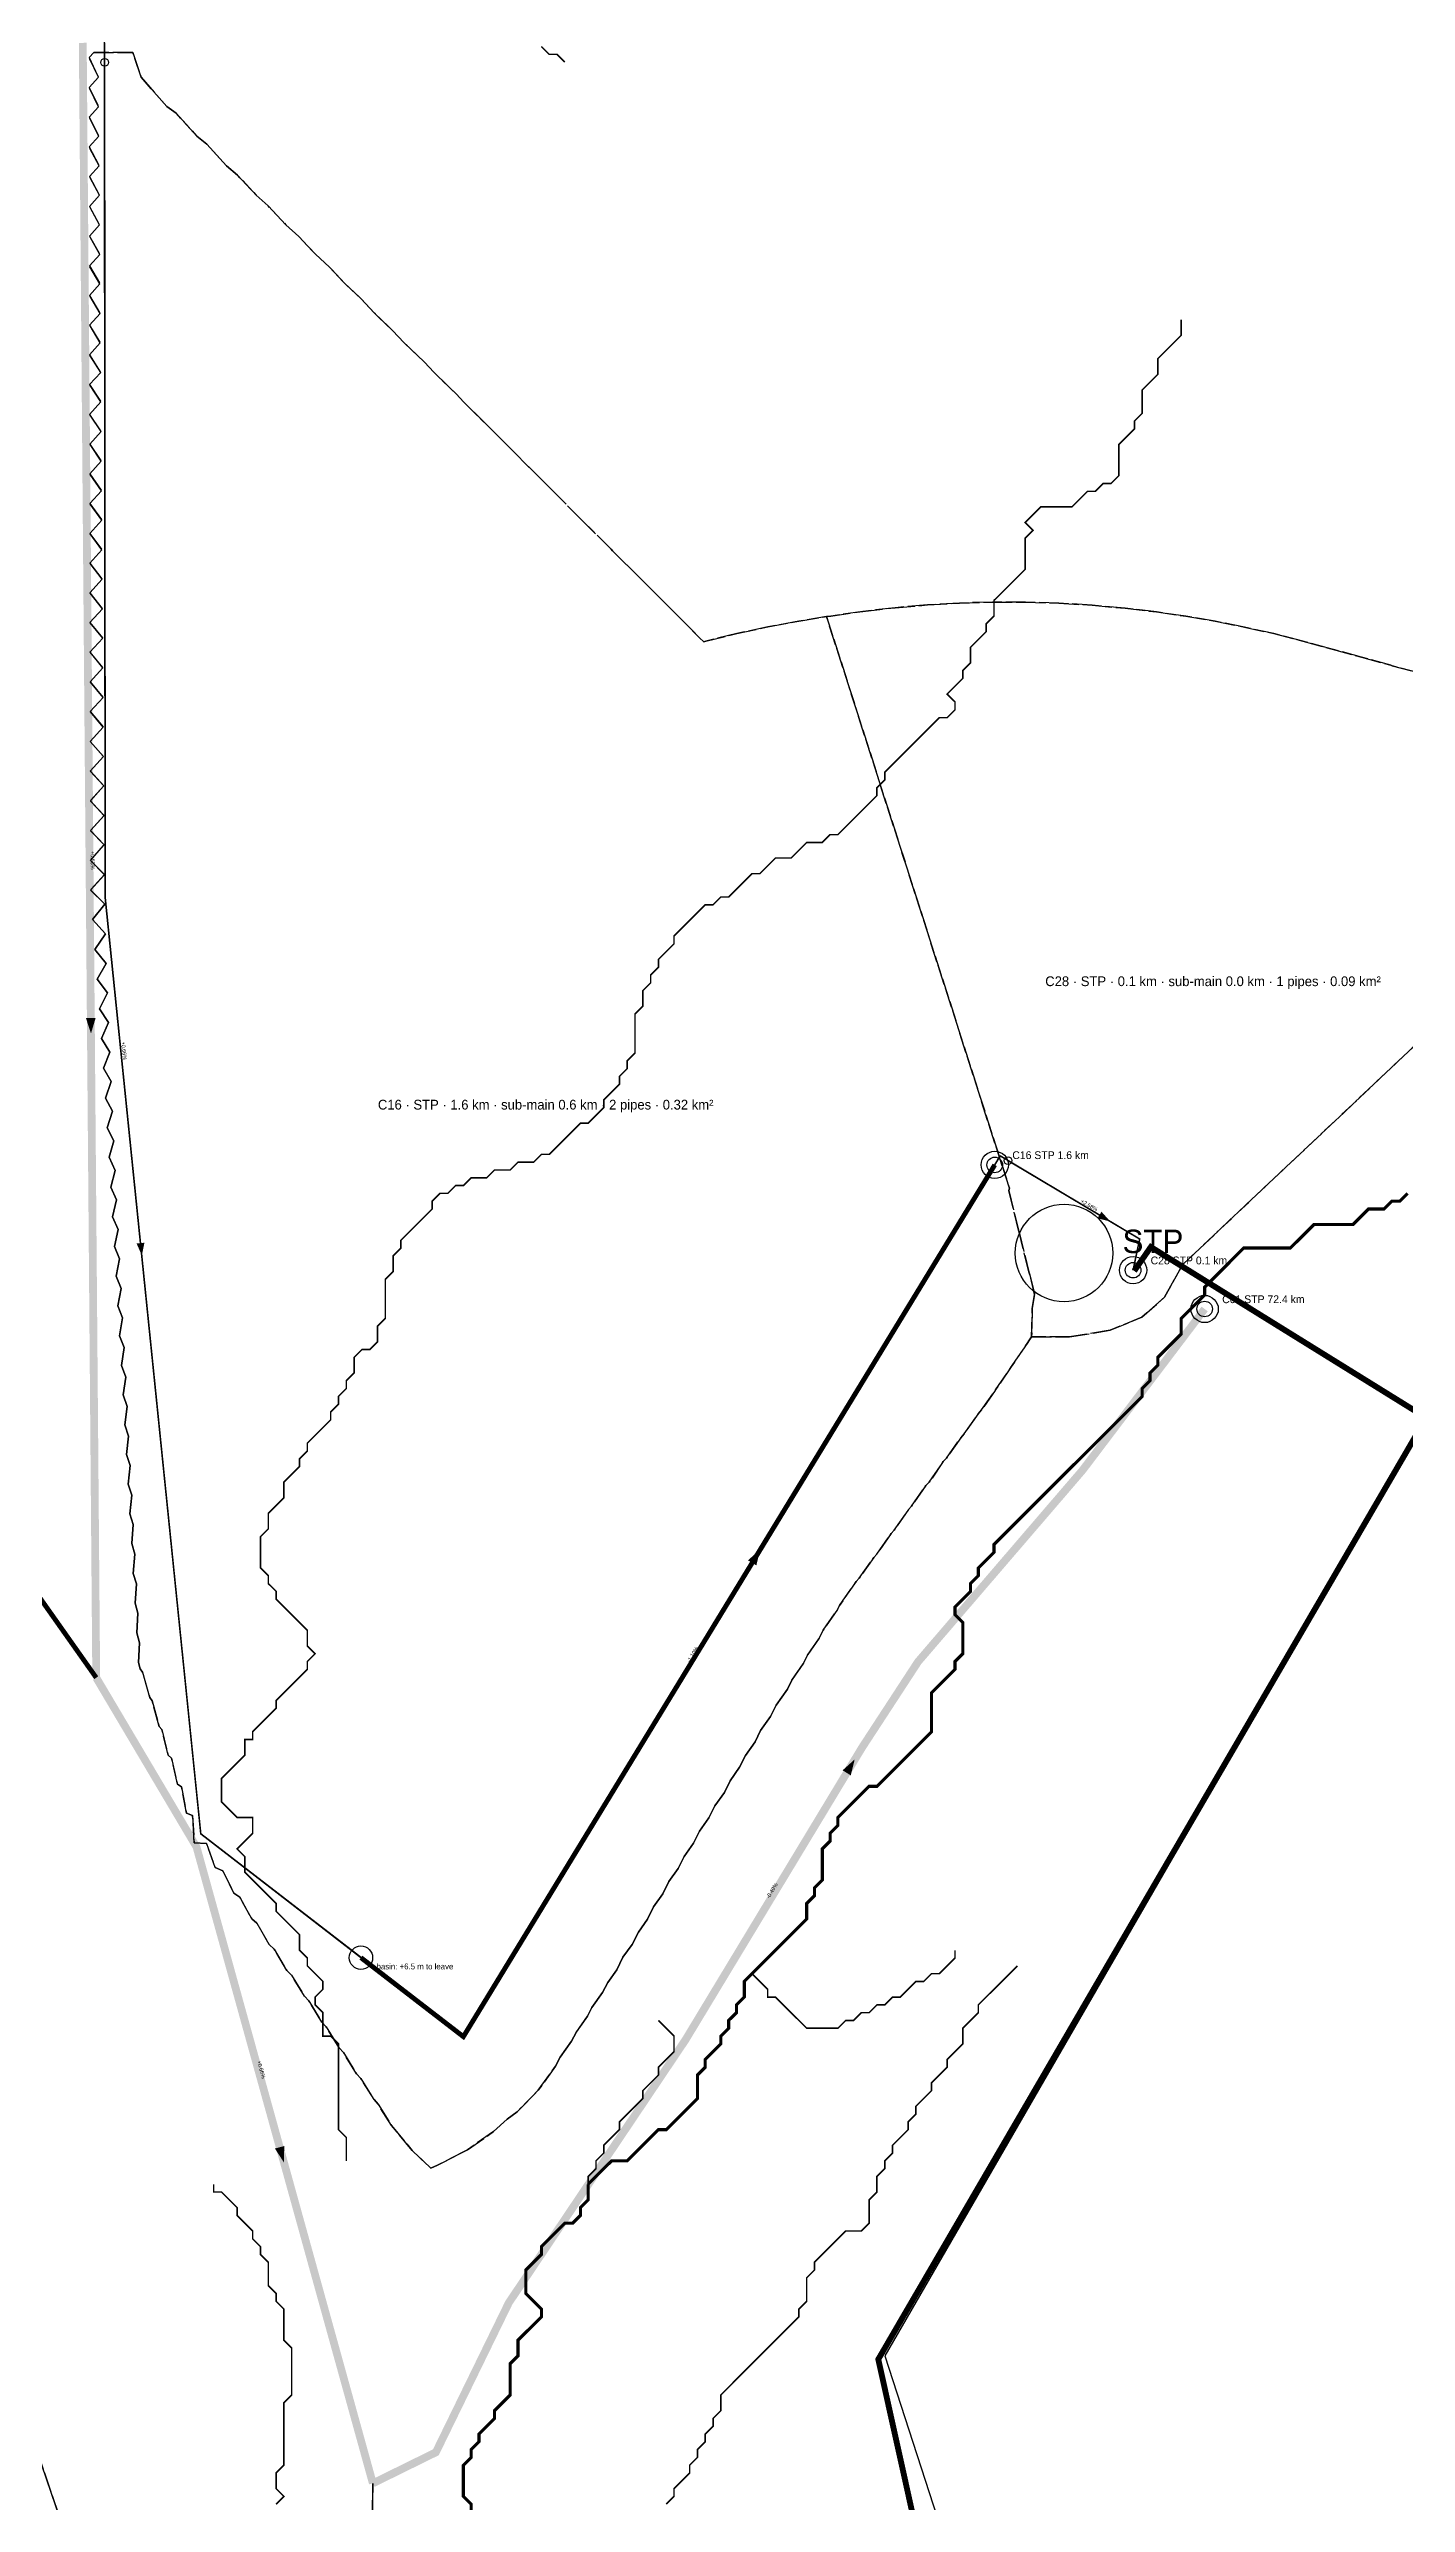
# Model space of a CAD drawing. Header units: metres. Extents: x 442821 to 452274, y 2561971 to 2571293.
# Drawn here: x 443867 to 444562, y 2562711 to 2563970 of the extents above; entities that cross this region are included whole.
import ezdxf
from ezdxf.enums import TextEntityAlignment as Align

# ---------------------------------------------------------------- set-up
doc = ezdxf.new("R2010")
doc.units = ezdxf.units.M
doc.header["$LTSCALE"] = 8
doc.linetypes.add('DASHDOT', pattern=[3.556, 2.54, -0.508, 0, -0.508])
doc.linetypes.add('DASHED', pattern=[1.524, 1.27, -0.254])
for name, color, linetype in [('A_ARROWS', 7, 'Continuous'), ('A_BASINS', 1, 'Continuous'), ('A_BRANCH', 7, 'Continuous'), ('A_BUILT_2006', 252, 'Continuous'), ('A_CATCH_LABEL', 7, 'Continuous'), ('A_CATCHMENTS', 7, 'Continuous'), ('A_ENVELOPE', 3, 'Continuous'), ('A_GRADIENT', 8, 'Continuous'), ('A_HEAD_GAP', 8, 'Continuous'), ('A_HEADS', 8, 'Continuous'), ('A_LATERAL', 7, 'Continuous'), ('A_MAIN_PIPE', 5, 'Continuous'), ('A_OUTLET_LABEL', 7, 'Continuous'), ('A_OUTLETS', 7, 'Continuous'), ('A_STP', 6, 'Continuous'), ('A_STREAMS', 5, 'Continuous'), ('A_SUBMAIN', 7, 'Continuous')]:
    doc.layers.add(name, color=color, linetype=linetype)

msp = doc.modelspace()

# ---------------------------------------------------------------- linework, layer by layer
at = {"layer": 'A_ARROWS', "color": 1}
for points in [[(443888.2, 2563465.1), (443885.6, 2563473.1), (443890.6, 2563473.1)], [(444279.7, 2563092.8), (444277.7, 2563084.6), (444273.5, 2563087.2)], [(443987.1, 2562886.1), (443982.5, 2562893.2), (443987.3, 2562894.5)]]:
    msp.add_solid(points, dxfattribs=at)
at = {"layer": 'A_ARROWS', "color": 3}
msp.add_solid([(444410.7, 2563368.7), (444404.2, 2563370.3), (444406.2, 2563373.7)], dxfattribs=at)
at = {"layer": 'A_ARROWS', "color": 2}
for points in [[(443914.3, 2563351.2), (443911.6, 2563357.4), (443915.6, 2563357.8)], [(444231.3, 2563200.5), (444229.3, 2563192.3), (444225, 2563194.9)]]:
    msp.add_solid(points, dxfattribs=at)
at = {"layer": 'A_BASINS', "color": 1}
msp.add_circle((444026.6, 2562991.1), 6, dxfattribs=at)
at = {"layer": 'A_BRANCH', "color": 2, "const_width": 0.8}
msp.add_lwpolyline([(443895.2, 2563963.2), (443895.5, 2563534.9), (443944.5, 2563054.6), (444026.6, 2562991.1)], dxfattribs=at)
at = {"layer": 'A_BRANCH', "color": 3, "const_width": 0.8}
msp.add_lwpolyline([(444358.3, 2563399.9), (444425.8, 2563359.7), (444422.4, 2563343.7)], dxfattribs=at)
at = {"layer": 'A_BUILT_2006', "color": 252}
for points in [[(444422.4, 2563343.7), (444425.8, 2563359.7), (444354.3, 2563402.3), (444079.1, 2562950.6), (443944.5, 2563054.6), (443895.5, 2563534.9), (443894.2, 2564981.6), (443353.4, 2565026.3), (443356.8, 2565236.3), (445139.7, 2565926.1), (445353.1, 2566067)], [(444423.4, 2563343.2), (444431.5, 2563355.3), (444572.9, 2563267.8), (444295.2, 2562786.9), (444363.1, 2562577.1), (444377.7, 2562576.5), (444569.2, 2562604), (444800.1, 2562694.3), (445148.7, 2563361.2), (445469.4, 2563197.5), (445714.6, 2563159.3), (445807.5, 2563389.7), (445994.1, 2563715), (446180.6, 2564037.7), (446320.8, 2564284.9), (446551.4, 2564695.1), (447061.6, 2565726.9)]]:
    msp.add_lwpolyline(points, dxfattribs=at)
at = {"layer": 'A_CATCHMENTS', "color": 1, "linetype": 'DASHED'}
for points in [[(443922.9, 2562555.5), (443114.8, 2564922.9)], [(444569.5, 2563649.9), (444555.3, 2563653.7), (444554.5, 2563654), (444539.5, 2563658.1), (444539.5, 2563658.1), (444524.5, 2563662.2), (444523.7, 2563662.4), (444509.5, 2563666.4), (444494.5, 2563670.2), (444479.5, 2563673.5), (444464.5, 2563676.5), (444449.5, 2563679.1), (444434.5, 2563681.3), (444418.4, 2563683.2), (444401.4, 2563684.8), (444384.4, 2563685.8), (444367.3, 2563686.3), (444350.3, 2563686.4), (444333.5, 2563685.9), (444317, 2563684.9), (444300.4, 2563683.5), (444283.9, 2563681.6), (444267.4, 2563679.2), (444265.3, 2563678.9), (444251.1, 2563676.6), (444235.2, 2563673.6), (444219.3, 2563670.2), (444203.4, 2563666.3), (444202.3, 2563666), (444200.2, 2563668.1), (444187.4, 2563681), (444185.1, 2563683.2), (444171.5, 2563696.9), (444170, 2563698.3), (444155.6, 2563712.7), (444154.9, 2563713.5), (444139.7, 2563728.6), (444139.7, 2563728.6), (444124.6, 2563743.7), (444123.8, 2563744.6), (444109.4, 2563758.9), (444107.9, 2563760.5), (444094.3, 2563774), (444091.8, 2563776.6), (444079.1, 2563789.1), (444075.5, 2563793), (444063.9, 2563804.3), (444059.2, 2563809.4), (444048.8, 2563819.4), (444042.8, 2563825.7), (444033.6, 2563834.5), (444026.5, 2563842.1), (444018.4, 2563849.7), (444010.5, 2563858.1), (444003.3, 2563864.8), (443994.8, 2563873.8), (443988.1, 2563879.9), (443979, 2563889.6), (443972.9, 2563895.1), (443963.3, 2563905.4), (443957.7, 2563910.2), (443947.6, 2563921.2), (443942.5, 2563925.3), (443931.9, 2563937.1), (443927.1, 2563940.5), (443913.9, 2563955.6), (443909.6, 2563968.2), (443889.6, 2563968.2), (443887.3, 2563965.6), (443892, 2563955.6), (443887.3, 2563950.3), (443892.1, 2563940.4), (443887.3, 2563935.1), (443892.2, 2563925.3), (443887.3, 2563919.8), (443892.4, 2563910.1), (443887.4, 2563904.6), (443892.5, 2563895), (443887.4, 2563889.3), (443892.6, 2563879.8), (443887.4, 2563874.1), (443892.7, 2563864.7), (443887.4, 2563858.8), (443892.8, 2563849.6), (443887.5, 2563843.6), (443892.9, 2563834.4), (443887.5, 2563828.4), (443893, 2563819.3), (443887.5, 2563813.1), (443893.2, 2563804.1), (443887.5, 2563797.9), (443893.3, 2563789), (443887.5, 2563782.6), (443893.4, 2563773.8), (443887.6, 2563767.4), (443893.5, 2563758.7), (443887.6, 2563752.1), (443893.6, 2563743.5), (443887.6, 2563736.9), (443893.7, 2563728.4), (443887.6, 2563721.6), (443893.8, 2563713.2), (443887.7, 2563706.4), (443894, 2563698.1), (443887.7, 2563691.1), (443894.1, 2563682.9), (443887.7, 2563675.9), (443894.2, 2563667.8), (443887.7, 2563660.7), (443894.3, 2563652.6), (443887.8, 2563645.4), (443894.4, 2563637.5), (443887.8, 2563630.2), (443894.5, 2563622.3), (443887.8, 2563614.9), (443894.6, 2563607.2), (443887.8, 2563599.7), (443894.8, 2563592.1), (443887.9, 2563584.4), (443894.9, 2563576.9), (443887.9, 2563569.2), (443895, 2563561.8), (443887.9, 2563553.9), (443895.1, 2563546.6), (443887.9, 2563538.7), (443895.3, 2563531.4), (443889, 2563523.5), (443895.6, 2563516.2), (443890.2, 2563508.2), (443896, 2563501), (443891.4, 2563493), (443896.6, 2563485.9), (443892.5, 2563477.7), (443897.2, 2563470.7), (443893.6, 2563462.5), (443897.8, 2563455.6), (443894.6, 2563447.3), (443898.5, 2563440.4), (443895.6, 2563432), (443899.2, 2563425.2), (443896.5, 2563416.8), (443899.9, 2563410.1), (443897.5, 2563401.6), (443900.6, 2563394.9), (443898.4, 2563386.3), (443901.3, 2563379.8), (443899.3, 2563371.1), (443902.1, 2563364.6), (443900.2, 2563355.8), (443902.9, 2563349.5), (443901.1, 2563340.6), (443903.6, 2563334.3), (443902, 2563325.4), (443904.4, 2563319.2), (443902.9, 2563310.1), (443905.2, 2563304.1), (443903.8, 2563294.9), (443906, 2563288.9), (443904.7, 2563279.7), (443906.8, 2563273.8), (443905.6, 2563264.4), (443907.5, 2563258.6), (443906.5, 2563249.2), (443908.3, 2563243.5), (443907.3, 2563233.9), (443909.1, 2563228.3), (443908.2, 2563218.7), (443909.9, 2563213.2), (443909.1, 2563203.5), (443910.7, 2563198), (443909.9, 2563188.2), (443911.5, 2563182.9), (443910.8, 2563173), (443912.3, 2563167.8), (443911.7, 2563157.7), (443913.1, 2563152.6), (443912.5, 2563142.5), (443913.5, 2563139.2), (443914.7, 2563137.5), (443918.3, 2563124.5), (443919.6, 2563122.8), (443923.1, 2563109.7), (443924.5, 2563108.1), (443927.8, 2563094.9), (443929.5, 2563093.4), (443932.5, 2563080.1), (443934.6, 2563078.7), (443937.1, 2563065.2), (443940.3, 2563064), (443941.1, 2563050), (443947.5, 2563049.7), (443951.8, 2563037.3), (443955.8, 2563035.7), (443961.4, 2563024.2), (443964.5, 2563022.2), (443970.6, 2563011), (443973.3, 2563008.8), (443979.6, 2562997.8), (443982.1, 2562995.5), (443988.6, 2562984.5), (443991, 2562982.2), (443997.6, 2562971.3), (443999.9, 2562968.9), (444006.5, 2562958), (444008.7, 2562955.6), (444015.5, 2562944.8), (444017.6, 2562942.4), (444024.4, 2562931.5), (444026.5, 2562929.1), (444033.3, 2562918.3), (444035.4, 2562915.9), (444042.3, 2562905), (444052.9, 2562892.2), (444062.4, 2562883.2), (444065.9, 2562884.6), (444081.2, 2562892.6), (444094.6, 2562901.9), (444101.6, 2562908.3), (444106.7, 2562912.1), (444117.5, 2562923.1), (444126.4, 2562935.5), (444128.7, 2562940.1), (444134.6, 2562948.3), (444136.9, 2562952.8), (444142.8, 2562961.1), (444145, 2562965.6), (444150.5, 2562973.3), (444153.1, 2562978.4), (444157.7, 2562984.9), (444160.9, 2562991.3), (444165.6, 2562997.9), (444168.8, 2563004.2), (444173.5, 2563010.9), (444176.6, 2563017.2), (444181.3, 2563023.8), (444184.5, 2563030.1), (444189.2, 2563036.8), (444192.3, 2563043), (444197.1, 2563049.8), (444200.1, 2563056), (444205, 2563062.8), (444208, 2563068.9), (444212.9, 2563075.8), (444215.8, 2563081.8), (444220.7, 2563088.8), (444223.7, 2563094.8), (444228.6, 2563101.8), (444231.5, 2563107.7), (444236.5, 2563114.8), (444239.4, 2563120.6), (444245.2, 2563128.9), (444247.4, 2563133.5), (444253.4, 2563142.1), (444255.5, 2563146.3), (444261.5, 2563154.9), (444263.5, 2563159.1), (444270.9, 2563169.6), (444271.9, 2563171.7), (444280.5, 2563184.1), (444282, 2563185.7), (444289.5, 2563196.4), (444291, 2563198), (444298.4, 2563208.7), (444299.9, 2563210.3), (444307.3, 2563220.9), (444308.9, 2563222.7), (444316.2, 2563233.2), (444317.9, 2563235), (444325.1, 2563245.5), (444326.8, 2563247.3), (444334.1, 2563257.8), (444335.8, 2563259.7), (444343, 2563270.1), (444344.7, 2563272), (444351.7, 2563282), (444351.9, 2563282.4), (444360, 2563294.1), (444360.4, 2563294.9), (444368.5, 2563306.6), (444368.9, 2563307.4), (444370.4, 2563309.5), (444389.9, 2563309.5), (444410.6, 2563312.9), (444426.9, 2563319.6), (444438.6, 2563329.8), (444447.7, 2563346.4), (444714.1, 2563598.1)]]:
    msp.add_lwpolyline(points, dxfattribs=at)
at = {"layer": 'A_CATCHMENTS', "color": 2, "linetype": 'DASHED'}
msp.add_lwpolyline([(443941.1, 2563050), (443940.3, 2563064), (443937.1, 2563065.2), (443934.6, 2563078.7), (443932.5, 2563080.1), (443929.5, 2563093.4), (443927.8, 2563094.9), (443924.5, 2563108.1), (443923.1, 2563109.7), (443919.6, 2563122.8), (443918.3, 2563124.5), (443914.7, 2563137.5), (443913.5, 2563139.2), (443912.5, 2563142.5), (443913.1, 2563152.6), (443911.7, 2563157.7), (443912.3, 2563167.8), (443910.8, 2563173), (443911.5, 2563182.9), (443909.9, 2563188.2), (443910.7, 2563198), (443909.1, 2563203.5), (443909.9, 2563213.2), (443908.2, 2563218.7), (443909.1, 2563228.3), (443907.3, 2563233.9), (443908.3, 2563243.5), (443906.5, 2563249.2), (443907.5, 2563258.6), (443905.6, 2563264.4), (443906.8, 2563273.8), (443904.7, 2563279.7), (443906, 2563288.9), (443903.8, 2563294.9), (443905.2, 2563304.1), (443902.9, 2563310.1), (443904.4, 2563319.2), (443902, 2563325.4), (443903.6, 2563334.3), (443901.1, 2563340.6), (443902.9, 2563349.5), (443900.2, 2563355.8), (443902.1, 2563364.6), (443899.3, 2563371.1), (443901.3, 2563379.8), (443898.4, 2563386.3), (443900.6, 2563394.9), (443897.5, 2563401.6), (443899.9, 2563410.1), (443896.5, 2563416.8), (443899.2, 2563425.2), (443895.6, 2563432), (443898.5, 2563440.4), (443894.6, 2563447.3), (443897.8, 2563455.6), (443893.6, 2563462.5), (443897.2, 2563470.7), (443892.5, 2563477.7), (443896.6, 2563485.9), (443891.4, 2563493), (443896, 2563501), (443890.2, 2563508.2), (443895.6, 2563516.2), (443889, 2563523.5), (443895.3, 2563531.4), (443887.9, 2563538.7), (443895.1, 2563546.6), (443887.9, 2563553.9), (443895, 2563561.8), (443887.9, 2563569.2), (443894.9, 2563576.9), (443887.9, 2563584.4), (443894.8, 2563592.1), (443887.8, 2563599.7), (443894.6, 2563607.2), (443887.8, 2563614.9), (443894.5, 2563622.3), (443887.8, 2563630.2), (443894.4, 2563637.5), (443887.8, 2563645.4), (443894.3, 2563652.6), (443887.7, 2563660.7), (443894.2, 2563667.8), (443887.7, 2563675.9), (443894.1, 2563682.9), (443887.7, 2563691.1), (443894, 2563698.1), (443887.7, 2563706.4), (443893.8, 2563713.2), (443887.6, 2563721.6), (443893.7, 2563728.4), (443887.6, 2563736.9), (443893.6, 2563743.5), (443887.6, 2563752.1), (443893.5, 2563758.7), (443887.6, 2563767.4), (443893.4, 2563773.8), (443887.5, 2563782.6), (443893.3, 2563789), (443887.5, 2563797.9), (443893.2, 2563804.1), (443887.5, 2563813.1), (443893, 2563819.3), (443887.5, 2563828.4), (443892.9, 2563834.4), (443887.5, 2563843.6), (443892.8, 2563849.6), (443887.4, 2563858.8), (443892.7, 2563864.7), (443887.4, 2563874.1), (443892.6, 2563879.8), (443887.4, 2563889.3), (443892.5, 2563895), (443887.4, 2563904.6), (443892.4, 2563910.1), (443887.3, 2563919.8), (443892.2, 2563925.3), (443887.3, 2563935.1), (443892.1, 2563940.4), (443887.3, 2563950.3), (443892, 2563955.6), (443887.3, 2563965.6), (443889.6, 2563968.2), (443909.6, 2563968.2), (443913.9, 2563955.6), (443927.1, 2563940.5), (443931.9, 2563937.1), (443942.5, 2563925.3), (443947.6, 2563921.2), (443957.7, 2563910.2), (443963.3, 2563905.4), (443972.9, 2563895.1), (443979, 2563889.6), (443988.1, 2563879.9), (443994.8, 2563873.8), (444003.3, 2563864.8), (444010.5, 2563858.1), (444018.4, 2563849.7), (444026.5, 2563842.1), (444033.6, 2563834.5), (444042.8, 2563825.7), (444048.8, 2563819.4), (444059.2, 2563809.4), (444063.9, 2563804.3), (444075.5, 2563793), (444079.1, 2563789.1), (444091.8, 2563776.6), (444094.3, 2563774), (444107.9, 2563760.5), (444109.4, 2563758.9), (444123.8, 2563744.6), (444124.6, 2563743.7), (444139.7, 2563728.6), (444139.7, 2563728.6), (444154.9, 2563713.5), (444155.6, 2563712.7), (444170, 2563698.3), (444171.5, 2563696.9), (444185.1, 2563683.2), (444187.4, 2563681), (444200.2, 2563668.1), (444202.3, 2563666), (444203.4, 2563666.3), (444219.3, 2563670.2), (444235.2, 2563673.6), (444251.1, 2563676.6), (444265.3, 2563678.9), (444359, 2563385.7), (444358.7, 2563384.5), (444363.8, 2563363.6), (444364.1, 2563363.2), (444368.9, 2563342.8), (444369.5, 2563341.4), (444371.9, 2563331.2), (444370.7, 2563324), (444370.4, 2563309.5), (444368.9, 2563307.4), (444368.5, 2563306.6), (444360.4, 2563294.9), (444360, 2563294.1), (444351.9, 2563282.4), (444351.7, 2563282), (444344.7, 2563272), (444343, 2563270.1), (444335.8, 2563259.7), (444334.1, 2563257.8), (444326.8, 2563247.3), (444325.1, 2563245.5), (444317.9, 2563235), (444316.2, 2563233.2), (444308.9, 2563222.7), (444307.3, 2563220.9), (444299.9, 2563210.3), (444298.4, 2563208.7), (444291, 2563198), (444289.5, 2563196.4), (444282, 2563185.7), (444280.5, 2563184.1), (444271.9, 2563171.7), (444270.9, 2563169.6), (444263.5, 2563159.1), (444261.5, 2563154.9), (444255.5, 2563146.3), (444253.4, 2563142.1), (444247.4, 2563133.5), (444245.2, 2563128.9), (444239.4, 2563120.6), (444236.5, 2563114.8), (444231.5, 2563107.7), (444228.6, 2563101.8), (444223.7, 2563094.8), (444220.7, 2563088.8), (444215.8, 2563081.8), (444212.9, 2563075.8), (444208, 2563068.9), (444205, 2563062.8), (444200.1, 2563056), (444197.1, 2563049.8), (444192.3, 2563043), (444189.2, 2563036.8), (444184.5, 2563030.1), (444181.3, 2563023.8), (444176.6, 2563017.2), (444173.5, 2563010.9), (444168.8, 2563004.2), (444165.6, 2562997.9), (444160.9, 2562991.3), (444157.7, 2562984.9), (444153.1, 2562978.4), (444150.5, 2562973.3), (444145, 2562965.6), (444142.8, 2562961.1), (444136.9, 2562952.8), (444134.6, 2562948.3), (444128.7, 2562940.1), (444126.4, 2562935.5), (444117.5, 2562923.1), (444106.7, 2562912.1), (444101.6, 2562908.3), (444094.6, 2562901.9), (444081.2, 2562892.6), (444065.9, 2562884.6), (444062.4, 2562883.2), (444052.9, 2562892.2), (444042.3, 2562905), (444035.4, 2562915.9), (444033.3, 2562918.3), (444026.5, 2562929.1), (444024.4, 2562931.5), (444017.6, 2562942.4), (444015.5, 2562944.8), (444008.7, 2562955.6), (444006.5, 2562958), (443999.9, 2562968.9), (443997.6, 2562971.3), (443991, 2562982.2), (443988.6, 2562984.5), (443982.1, 2562995.5), (443979.6, 2562997.8), (443973.3, 2563008.8), (443970.6, 2563011), (443964.5, 2563022.2), (443961.4, 2563024.2), (443955.8, 2563035.7), (443951.8, 2563037.3), (443947.5, 2563049.7), (443941.1, 2563050)], close=True, dxfattribs=at)
at = {"layer": 'A_CATCHMENTS', "color": 3, "linetype": 'DASHED'}
msp.add_lwpolyline([(444714.1, 2563598.1), (444447.7, 2563346.4), (444438.6, 2563329.8), (444426.9, 2563319.6), (444410.6, 2563312.9), (444389.9, 2563309.5), (444370.4, 2563309.5), (444370.7, 2563324), (444371.9, 2563331.2), (444369.5, 2563341.4), (444368.9, 2563342.8), (444368.9, 2563342.8), (444364.1, 2563363.2), (444363.8, 2563363.6), (444358.7, 2563384.5), (444359, 2563385.7), (444265.3, 2563678.9), (444267.4, 2563679.2), (444283.9, 2563681.6), (444300.4, 2563683.5), (444317, 2563684.9), (444333.5, 2563685.9), (444350.3, 2563686.4), (444367.3, 2563686.3), (444384.4, 2563685.8), (444401.4, 2563684.8), (444418.4, 2563683.2), (444434.5, 2563681.3), (444449.5, 2563679.1), (444464.5, 2563676.5), (444479.5, 2563673.5), (444494.5, 2563670.2), (444509.5, 2563666.4), (444523.7, 2563662.4), (444524.5, 2563662.2), (444539.5, 2563658.1), (444539.5, 2563658.1), (444554.5, 2563654), (444555.3, 2563653.7), (444569.5, 2563649.9)], dxfattribs=at)
at = {"layer": 'A_ENVELOPE', "color": 3}
msp.add_lwpolyline([(446145.9, 2563995.1), (446098.8, 2563913.7), (445991.2, 2563728), (445981.3, 2563710.9), (445936.8, 2563631.1), (445875.2, 2563520.9), (445841.6, 2563460.7), (445796.7, 2563382.9), (445742.6, 2563253.5), (445736.7, 2563232.2), (445717.1, 2563162.4), (445244.5, 2563377.9), (444873.7, 2562270.3), (443922.9, 2562555.5), (443114.8, 2564922.9)], dxfattribs=at)
at = {"layer": 'A_HEAD_GAP', "color": 8, "linetype": 'DASHED'}
for points in [[(443895.1, 2563973.2), (443895.2, 2563963.2)], [(444351.5, 2563397.7), (444354.3, 2563402.3), (444358.3, 2563399.9)]]:
    msp.add_lwpolyline(points, dxfattribs=at)
at = {"layer": 'A_HEADS', "color": 2}
msp.add_circle((443895.2, 2563963.2), 2, dxfattribs=at)
at = {"layer": 'A_HEADS', "color": 3}
msp.add_circle((444358.3, 2563399.9), 2, dxfattribs=at)
at = {"layer": 'A_LATERAL', "color": 1, "linetype": 'DASHDOT', "const_width": 0.8}
msp.add_lwpolyline([(444237, 2562509.3), (444197.5, 2562526.4), (444053.9, 2562626.9), (444031.9, 2562665.6), (444032.7, 2562721.5)], dxfattribs=at)
at = {"layer": 'A_MAIN_PIPE', "color": 5, "const_width": 3}
msp.add_lwpolyline([(446145.9, 2563995.1), (445981.3, 2563710.9), (445841.6, 2563460.7), (445796.7, 2563382.9), (445742.6, 2563253.5), (445717.1, 2563162.4), (445463.7, 2563198.7), (445149.7, 2563362.7), (444801.7, 2562690.4), (444568.5, 2562596.8), (444339.2, 2562571.3), (444291.8, 2562785.1), (444572.7, 2563268), (444431.5, 2563355.6), (444423, 2563343.3)], dxfattribs=at)
at = {"layer": 'A_OUTLETS', "color": 6}
for centre, radius in [((444351.5, 2563397.7), 7), ((444351.5, 2563397.7), 4), ((444422.4, 2563343.7), 7), ((444422.4, 2563343.7), 4), ((444459.1, 2563323.8), 7), ((444459.1, 2563323.8), 4)]:
    msp.add_circle(centre, radius, dxfattribs=at)
at = {"layer": 'A_STP', "color": 6}
msp.add_circle((444387, 2563352.5), 25, dxfattribs=at)
at = {"layer": 'A_STREAMS', "color": 5}
for points, const_width in [([(444131.1, 2563963.3), (444127.1, 2563967.3), (444123.1, 2563967.3), (444119.1, 2563971.3)], 0.8), ([(444447.1, 2563831.2), (444447.1, 2563827.2), (444447.1, 2563823.2), (444443.1, 2563819.2), (444439.1, 2563815.2), (444435.1, 2563811.2), (444435.1, 2563807.2), (444435.1, 2563803.2), (444431.1, 2563799.2), (444427.1, 2563795.2), (444427.1, 2563791.2), (444427.1, 2563787.2), (444427.1, 2563783.2), (444423.1, 2563779.2), (444423.1, 2563775.2), (444419.1, 2563771.2), (444415.1, 2563767.2), (444415.1, 2563763.2), (444415.1, 2563759.2), (444415.1, 2563755.2), (444415.1, 2563751.2), (444411.1, 2563747.2), (444407.1, 2563747.2), (444403.1, 2563743.2), (444399.1, 2563743.2), (444395.1, 2563739.2), (444391.1, 2563735.2), (444387.1, 2563735.2), (444383.1, 2563735.2), (444379.1, 2563735.2), (444375.1, 2563735.2), (444371.1, 2563731.2), (444367.1, 2563727.2), (444371.1, 2563723.2), (444367.1, 2563719.2), (444367.1, 2563715.2), (444367.1, 2563711.2), (444367.1, 2563707.2), (444367.1, 2563703.2), (444363.1, 2563699.2), (444359.1, 2563695.2), (444355.1, 2563691.2), (444351.1, 2563687.2), (444351.1, 2563683.2), (444351.1, 2563679.2), (444347.1, 2563675.2), (444347.1, 2563671.2), (444343.1, 2563667.2), (444339.1, 2563663.2), (444339.1, 2563659.2), (444339.1, 2563655.2), (444335.1, 2563651.2), (444335.1, 2563647.2), (444331.1, 2563643.2), (444327.1, 2563639.2), (444331.1, 2563635.2), (444331.1, 2563631.1), (444327.1, 2563627.1), (444323.1, 2563627.1), (444319.1, 2563623.1), (444315.1, 2563619.1), (444311.1, 2563615.1), (444307.1, 2563611.1), (444303.1, 2563607.1), (444299.1, 2563603.1), (444295.1, 2563599.1), (444295.1, 2563595.1), (444291.1, 2563591.1), (444291.1, 2563587.1), (444287.1, 2563583.1), (444283.1, 2563579.1), (444279.1, 2563575.1), (444275.1, 2563571.1), (444271.1, 2563567.1), (444267.1, 2563567.1), (444263.1, 2563563.1), (444259.1, 2563563.1), (444255.1, 2563563.1), (444251.1, 2563559.1), (444247.1, 2563555.1), (444243.1, 2563555.1), (444239.1, 2563555.1), (444235.1, 2563551.1), (444231.1, 2563547.1), (444227.1, 2563547.1), (444223.1, 2563543.1), (444219.1, 2563539.1), (444215.1, 2563535.1), (444211.1, 2563535.1), (444207.1, 2563531.1), (444203.1, 2563531.1), (444199.1, 2563527.1), (444195.1, 2563523.1), (444191.1, 2563519.1), (444187.1, 2563515.1), (444187.1, 2563511.1), (444183.1, 2563507.1), (444179.1, 2563503.1), (444179.1, 2563499.1), (444175.1, 2563495.1), (444175.1, 2563491.1), (444171.1, 2563487.1), (444171.1, 2563483.1), (444171.1, 2563479.1), (444167.1, 2563475.1), (444167.1, 2563471.1), (444167.1, 2563467.1), (444167.1, 2563463.1), (444167.1, 2563459.1), (444167.1, 2563455.1), (444163.1, 2563451.1), (444163.1, 2563447.1), (444159.1, 2563443.1), (444159.1, 2563439.1), (444155.1, 2563435.1), (444151.1, 2563431.1), (444151.1, 2563427.1), (444147.1, 2563423.1), (444143.1, 2563419.1), (444139.1, 2563419.1), (444135.1, 2563415.1), (444131.1, 2563411.1), (444127.1, 2563407.1), (444123.1, 2563403.1), (444119.1, 2563403.1), (444115.1, 2563399.1), (444111.1, 2563399.1), (444107.1, 2563399.1), (444103.1, 2563395.1), (444099.1, 2563395.1), (444095.1, 2563395.1), (444091.1, 2563391.1), (444087.1, 2563391.1), (444083.1, 2563391.1), (444079.1, 2563387.1), (444075.1, 2563387.1), (444071.1, 2563383.1), (444067.1, 2563383.1), (444063.1, 2563379.1), (444063.1, 2563375.1), (444059.1, 2563371.1), (444055.1, 2563367.1), (444051.1, 2563363.1), (444047.1, 2563359.1), (444047.1, 2563355.1), (444043.1, 2563351.1), (444043.1, 2563347), (444043.1, 2563343), (444039.1, 2563339), (444039.1, 2563335), (444039.1, 2563331), (444039.1, 2563327), (444039.1, 2563323), (444039.1, 2563319), (444035.1, 2563315), (444035.1, 2563311), (444035.1, 2563307), (444031.1, 2563303), (444027.1, 2563303), (444023.1, 2563299), (444023.1, 2563295), (444023.1, 2563291), (444019.1, 2563287), (444019.1, 2563283), (444015.1, 2563279), (444015.1, 2563275), (444011.1, 2563271), (444011.1, 2563267), (444007.1, 2563263), (444003.1, 2563259), (443999.1, 2563255), (443999.1, 2563251), (443995.1, 2563247), (443995.1, 2563243), (443991.1, 2563239), (443987.1, 2563235), (443987.1, 2563231), (443987.1, 2563227), (443983.1, 2563223), (443979.1, 2563219), (443979.1, 2563215), (443979.1, 2563211), (443975.1, 2563207), (443975.1, 2563203), (443975.1, 2563199), (443975.1, 2563195), (443975.1, 2563191), (443979.1, 2563187), (443979.1, 2563183), (443983.1, 2563179), (443983.1, 2563175), (443987.1, 2563171), (443991.1, 2563167), (443995.1, 2563163), (443999.1, 2563159), (443999.1, 2563155), (443999.1, 2563151), (444003.1, 2563147), (443999.1, 2563143), (443999.1, 2563139), (443995.1, 2563135), (443991.1, 2563131), (443987.1, 2563127), (443983.1, 2563123), (443983.1, 2563119), (443979.1, 2563115), (443975.1, 2563111), (443971.1, 2563107), (443971.1, 2563103), (443967.1, 2563103), (443967.1, 2563099), (443967.1, 2563095), (443963.1, 2563091), (443959.1, 2563087), (443955.1, 2563083), (443955.1, 2563079), (443955.1, 2563075), (443955.1, 2563071), (443959.1, 2563067), (443963.1, 2563063), (443967.1, 2563063), (443971.1, 2563063), (443971.1, 2563058.9), (443971.1, 2563054.9), (443967.1, 2563050.9), (443963.1, 2563046.9), (443967.1, 2563042.9), (443967.1, 2563038.9), (443967.1, 2563034.9), (443971.1, 2563030.9), (443975.1, 2563026.9), (443979.1, 2563022.9), (443983.1, 2563018.9), (443983.1, 2563014.9), (443987.1, 2563010.9), (443991.1, 2563006.9), (443995.1, 2563002.9), (443995.1, 2562998.9), (443995.1, 2562994.9), (443999.1, 2562990.9), (443999.1, 2562986.9), (444003.1, 2562982.9), (444007.1, 2562978.9), (444007.1, 2562974.9), (444003.1, 2562970.9), (444003.1, 2562966.9), (444007.1, 2562962.9), (444007.1, 2562958.9), (444007.1, 2562954.9), (444007.1, 2562950.9), (444011.1, 2562950.9), (444015.1, 2562946.9), (444015.1, 2562942.9), (444015.1, 2562938.9), (444015.1, 2562934.9), (444015.1, 2562930.9), (444015.1, 2562926.9), (444015.1, 2562922.9), (444015.1, 2562918.9), (444015.1, 2562914.9), (444015.1, 2562910.9), (444015.1, 2562906.9), (444015.1, 2562902.9), (444019.1, 2562898.9), (444019.1, 2562894.9), (444019.1, 2562890.9), (444019.1, 2562886.9)], 0.8), ([(444563.1, 2563383.1), (444559.1, 2563379.1), (444555.1, 2563379.1), (444551.1, 2563375.1), (444547.1, 2563375.1), (444543.1, 2563375.1), (444539.1, 2563371.1), (444535.1, 2563367.1), (444531.1, 2563367.1), (444527.1, 2563367.1), (444523.1, 2563367.1), (444519.1, 2563367.1), (444515.1, 2563367.1), (444511.1, 2563363.1), (444507.1, 2563359.1), (444503.1, 2563355.1), (444499.1, 2563355.1), (444495.1, 2563355.1), (444491.1, 2563355.1), (444487.1, 2563355.1), (444483.1, 2563355.1), (444479.1, 2563355.1), (444475.1, 2563351.1), (444471.1, 2563347), (444467.1, 2563343), (444463.1, 2563339), (444459.1, 2563335), (444459.1, 2563331), (444455.1, 2563327), (444451.1, 2563323), (444447.1, 2563319), (444447.1, 2563315), (444447.1, 2563311), (444443.1, 2563307), (444439.1, 2563303), (444435.1, 2563299), (444435.1, 2563295), (444431.1, 2563291), (444431.1, 2563287), (444427.1, 2563283), (444427.1, 2563279), (444423.1, 2563275), (444419.1, 2563271), (444415.1, 2563267), (444411.1, 2563263), (444407.1, 2563259), (444403.1, 2563255), (444399.1, 2563251), (444395.1, 2563247), (444391.1, 2563243), (444387.1, 2563239), (444383.1, 2563235), (444379.1, 2563231), (444375.1, 2563227), (444371.1, 2563223), (444367.1, 2563219), (444363.1, 2563215), (444359.1, 2563211), (444355.1, 2563207), (444351.1, 2563203), (444351.1, 2563199), (444347.1, 2563195), (444343.1, 2563191), (444343.1, 2563187), (444339.1, 2563183), (444339.1, 2563179), (444335.1, 2563175), (444331.1, 2563171), (444331.1, 2563167), (444335.1, 2563163), (444335.1, 2563159), (444335.1, 2563155), (444335.1, 2563151), (444335.1, 2563147), (444331.1, 2563143), (444331.1, 2563139), (444327.1, 2563135), (444323.1, 2563131), (444319.1, 2563127), (444319.1, 2563123), (444319.1, 2563119), (444319.1, 2563115), (444319.1, 2563111), (444319.1, 2563107), (444315.1, 2563103), (444311.1, 2563099), (444307.1, 2563095), (444303.1, 2563091), (444299.1, 2563087), (444295.1, 2563083), (444291.1, 2563079), (444287.1, 2563079), (444283.1, 2563075), (444279.1, 2563071), (444275.1, 2563067), (444271.1, 2563063), (444271.1, 2563058.9), (444267.1, 2563054.9), (444267.1, 2563050.9), (444263.1, 2563046.9), (444263.1, 2563042.9), (444263.1, 2563038.9), (444263.1, 2563034.9), (444263.1, 2563030.9), (444259.1, 2563026.9), (444259.1, 2563022.9), (444255.1, 2563018.9), (444255.1, 2563014.9), (444255.1, 2563010.9), (444251.1, 2563006.9), (444247.1, 2563002.9), (444243.1, 2562998.9), (444239.1, 2562994.9), (444235.1, 2562990.9), (444231.1, 2562986.9), (444227.1, 2562982.9)], 1.6), ([(444331.1, 2562994.9), (444331.1, 2562990.9), (444327.1, 2562986.9), (444323.1, 2562982.9), (444319.1, 2562982.9), (444315.1, 2562978.9), (444311.1, 2562978.9), (444307.1, 2562974.9), (444303.1, 2562970.9), (444299.1, 2562970.9), (444295.1, 2562966.9), (444291.1, 2562966.9), (444287.1, 2562962.9), (444283.1, 2562962.9), (444279.1, 2562958.9), (444275.1, 2562958.9), (444271.1, 2562954.9), (444267.1, 2562954.9), (444263.1, 2562954.9), (444259.1, 2562954.9), (444255.1, 2562954.9), (444251.1, 2562958.9), (444247.1, 2562962.9), (444243.1, 2562966.9), (444239.1, 2562970.9), (444235.1, 2562970.9), (444235.1, 2562974.9), (444231.1, 2562978.9), (444227.1, 2562982.9)], 0.8), ([(444227.1, 2562982.9), (444223.1, 2562978.9), (444223.1, 2562974.9), (444223.1, 2562970.9), (444219.1, 2562966.9), (444219.1, 2562962.9), (444215.1, 2562958.9), (444215.1, 2562954.9), (444211.1, 2562950.9), (444211.1, 2562946.9), (444207.1, 2562942.9), (444203.1, 2562938.9), (444203.1, 2562934.9), (444199.1, 2562930.9), (444199.1, 2562926.9), (444199.1, 2562922.9), (444199.1, 2562918.9), (444195.1, 2562914.9), (444191.1, 2562910.9), (444187.1, 2562906.9), (444183.1, 2562902.9), (444179.1, 2562902.9), (444175.1, 2562898.9), (444171.1, 2562894.9), (444167.1, 2562890.9), (444163.1, 2562886.9), (444159.1, 2562886.9), (444155.1, 2562886.9), (444151.1, 2562882.9), (444147.1, 2562878.9), (444143.1, 2562874.9)], 1.6), ([(444363.1, 2562986.9), (444359.1, 2562982.9), (444355.1, 2562978.9), (444351.1, 2562974.9), (444347.1, 2562970.9), (444343.1, 2562966.9), (444343.1, 2562962.9), (444339.1, 2562958.9), (444335.1, 2562954.9), (444335.1, 2562950.9), (444335.1, 2562946.9), (444331.1, 2562942.9), (444327.1, 2562938.9), (444327.1, 2562934.9), (444323.1, 2562930.9), (444319.1, 2562926.9), (444319.1, 2562922.9), (444315.1, 2562918.9), (444311.1, 2562914.9), (444311.1, 2562910.9), (444307.1, 2562906.9), (444307.1, 2562902.9), (444303.1, 2562898.9), (444299.1, 2562894.9), (444299.1, 2562890.9), (444295.1, 2562886.9), (444295.1, 2562882.9), (444291.1, 2562878.9), (444291.1, 2562874.9), (444291.1, 2562870.9), (444287.1, 2562866.9), (444287.1, 2562862.9), (444287.1, 2562858.9), (444287.1, 2562854.9), (444283.1, 2562850.9), (444279.1, 2562850.9), (444275.1, 2562850.9), (444271.1, 2562846.9), (444267.1, 2562842.9), (444263.1, 2562838.9), (444259.1, 2562834.9), (444259.1, 2562830.9), (444255.1, 2562826.9), (444255.1, 2562822.9), (444255.1, 2562818.9), (444255.1, 2562814.9), (444251.1, 2562810.9), (444251.1, 2562806.9), (444247.1, 2562802.9), (444243.1, 2562798.9), (444239.1, 2562794.9), (444235.1, 2562790.9), (444231.1, 2562786.9), (444227.1, 2562782.9), (444223.1, 2562778.9), (444219.1, 2562774.9), (444215.1, 2562770.8), (444211.1, 2562766.8), (444211.1, 2562762.8), (444211.1, 2562758.8), (444207.1, 2562754.8), (444207.1, 2562750.8), (444203.1, 2562746.8), (444203.1, 2562742.8), (444199.1, 2562738.8), (444199.1, 2562734.8), (444195.1, 2562730.8), (444195.1, 2562726.8), (444191.1, 2562722.8), (444187.1, 2562718.8), (444187.1, 2562714.8), (444183.1, 2562710.8)], 0.8), ([(444179.1, 2562958.9), (444183.1, 2562954.9), (444187.1, 2562950.9), (444187.1, 2562946.9), (444187.1, 2562942.9), (444183.1, 2562938.9), (444179.1, 2562934.9), (444179.1, 2562930.9), (444175.1, 2562926.9), (444171.1, 2562922.9), (444171.1, 2562918.9), (444167.1, 2562914.9), (444163.1, 2562910.9), (444159.1, 2562906.9), (444159.1, 2562902.9), (444155.1, 2562898.9), (444151.1, 2562894.9), (444151.1, 2562890.9), (444147.1, 2562886.9), (444147.1, 2562882.9), (444143.1, 2562878.9), (444143.1, 2562874.9)], 0.8), ([(443951.1, 2562874.9), (443951.1, 2562870.9), (443955.1, 2562870.9), (443959.1, 2562866.9), (443963.1, 2562862.9), (443963.1, 2562858.9), (443967.1, 2562854.9), (443971.1, 2562850.9), (443971.1, 2562846.9), (443975.1, 2562842.9), (443975.1, 2562838.9), (443979.1, 2562834.9), (443979.1, 2562830.9), (443979.1, 2562826.9), (443979.1, 2562822.9), (443983.1, 2562818.9), (443983.1, 2562814.9), (443987.1, 2562810.9), (443987.1, 2562806.9), (443987.1, 2562802.9), (443987.1, 2562798.9), (443987.1, 2562794.9), (443991.1, 2562790.9), (443991.1, 2562786.9), (443991.1, 2562782.9), (443991.1, 2562778.9), (443991.1, 2562774.9), (443991.1, 2562770.8), (443991.1, 2562766.8), (443987.1, 2562762.8), (443987.1, 2562758.8), (443987.1, 2562754.8), (443987.1, 2562750.8), (443987.1, 2562746.8), (443987.1, 2562742.8), (443987.1, 2562738.8), (443987.1, 2562734.8), (443987.1, 2562730.8), (443983.1, 2562726.8), (443983.1, 2562722.8), (443983.1, 2562718.8), (443987.1, 2562714.8), (443983.1, 2562710.8)], 0.8), ([(444143.1, 2562874.9), (444143.1, 2562870.9), (444143.1, 2562866.9), (444139.1, 2562862.9), (444139.1, 2562858.9), (444135.1, 2562854.9), (444131.1, 2562854.9), (444127.1, 2562850.9), (444123.1, 2562846.9), (444119.1, 2562842.9), (444119.1, 2562838.9), (444115.1, 2562834.9), (444111.1, 2562830.9), (444111.1, 2562826.9), (444111.1, 2562822.9), (444111.1, 2562818.9), (444115.1, 2562814.9), (444119.1, 2562810.9), (444119.1, 2562806.9), (444115.1, 2562802.9), (444111.1, 2562798.9), (444107.1, 2562794.9), (444107.1, 2562790.9), (444107.1, 2562786.9), (444103.1, 2562782.9), (444103.1, 2562778.9), (444103.1, 2562774.9), (444103.1, 2562770.8), (444103.1, 2562766.8), (444099.1, 2562762.8), (444095.1, 2562758.8), (444095.1, 2562754.8), (444091.1, 2562750.8), (444087.1, 2562746.8), (444087.1, 2562742.8), (444083.1, 2562738.8), (444083.1, 2562734.8), (444079.1, 2562730.8), (444079.1, 2562726.8), (444079.1, 2562722.8), (444079.1, 2562718.8), (444079.1, 2562714.8), (444083.1, 2562710.8), (444083.1, 2562706.8)], 1.6)]:
    msp.add_lwpolyline(points, dxfattribs=dict(at, const_width=const_width))
at = {"layer": 'A_SUBMAIN', "color": 1, "linetype": 'DASHED', "const_width": 2.5}
msp.add_lwpolyline([(443565.4, 2563626.1), (443601.5, 2563544.9), (443890.9, 2563134.7)], dxfattribs=at)
at = {"layer": 'A_SUBMAIN', "color": 2, "linetype": 'DASHDOT', "const_width": 2.5}
msp.add_lwpolyline([(444026.6, 2562991.1), (444079.1, 2562950.6), (444351.5, 2563397.7)], dxfattribs=at)
at = {"layer": 'A_TRUNK', "color": 1, "const_width": 4}
for points in [[(443884, 2563973.2), (443890.9, 2563134.7)], [(443890.9, 2563134.7), (443942.3, 2563047.9), (444032.7, 2562721.5)]]:
    msp.add_lwpolyline(points, dxfattribs=at)
at = {"layer": 'A_TRUNK', "color": 1, "linetype": 'DASHDOT', "const_width": 4}
msp.add_lwpolyline([(444032.7, 2562721.5), (444065, 2562737.4), (444102.4, 2562814.1), (444193, 2562949), (444283.5, 2563098.9), (444312.2, 2563142.9), (444396.5, 2563241.1), (444459.1, 2563323.8)], dxfattribs=at)

# ---------------------------------------------------------------- texts
at = {"layer": 'A_BASINS', "color": 1}
msp.add_text('basin: +6.5 m to leave', height=3, dxfattribs=at).set_placement((444034.6, 2562985.1))
at = {"layer": 'A_CATCH_LABEL', "color": 3}
msp.add_text('C28 · STP · 0.1 km · sub-main 0.0 km · 1 pipes · 0.09 km²', height=5, dxfattribs=at).set_placement((444463.4, 2563491.9), align=Align.MIDDLE_CENTER)
at = {"layer": 'A_CATCH_LABEL', "color": 2}
msp.add_text('C16 · STP · 1.6 km · sub-main 0.6 km · 2 pipes · 0.32 km²', height=5, dxfattribs=at).set_placement((444121.3, 2563428.6), align=Align.MIDDLE_CENTER)
at = {"layer": 'A_GRADIENT', "color": 1}
for s, rotation, p in [('+0.53%', -89.5316, (443887.5, 2563553.9)), ('-0.49%', 58.8802, (444238.7, 2563024.7)), ('+0.66%', -74.5221, (443974, 2562933.3))]:
    msp.add_text(s, height=2, rotation=rotation, dxfattribs=at).set_placement(p, align=Align.BOTTOM_CENTER)
at = {"layer": 'A_GRADIENT', "color": 2}
for s, rotation, p in [('+0.66%', -84.1837, (443903.6, 2563456.1)), ('-1.10%', 58.6503, (444198, 2563145.8))]:
    msp.add_text(s, height=2, rotation=rotation, dxfattribs=at).set_placement(p, align=Align.BOTTOM_CENTER)
at = {"layer": 'A_GRADIENT', "color": 3}
msp.add_text('+2.68%', height=2, rotation=-30.7533, dxfattribs=at).set_placement((444399.1, 2563375.6), align=Align.BOTTOM_CENTER)
at = {"layer": 'A_OUTLET_LABEL', "color": 6}
for s, p in [('C16 STP 1.6 km', (444360.5, 2563400.7)), ('C28 STP 0.1 km', (444431.4, 2563346.7)), ('C01 STP 72.4 km', (444468.1, 2563326.8))]:
    msp.add_text(s, height=4, dxfattribs=at).set_placement(p)
at = {"layer": 'A_STP', "color": 6}
msp.add_text('STP', height=12, dxfattribs=at).set_placement((444417, 2563352.5))

doc.saveas('drawing.dxf')
